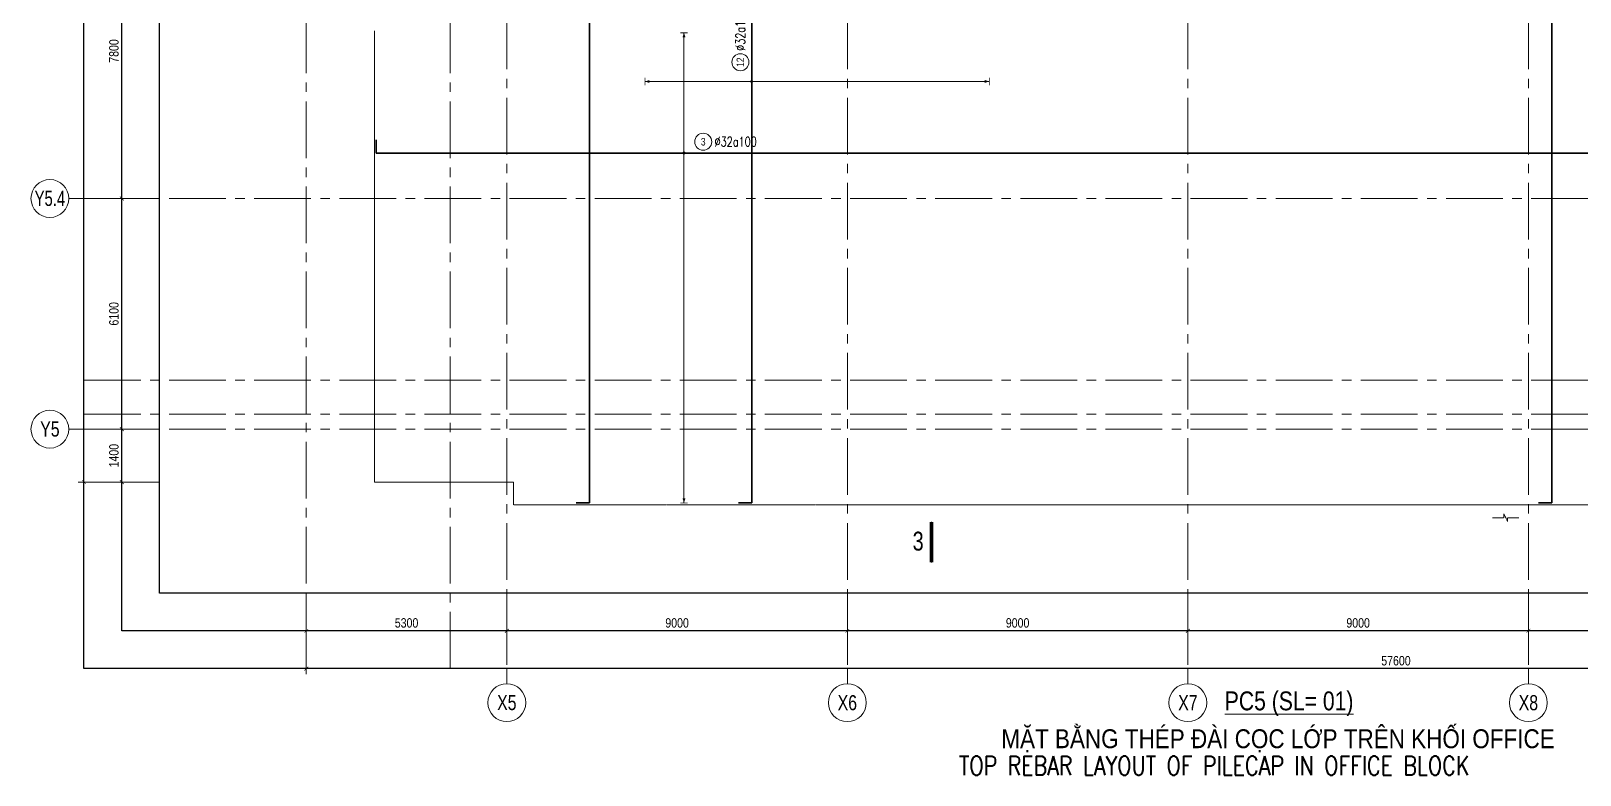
# Model space of a CAD drawing. Header units: millimetres. Extents: x -134772 to 596971, y -129535 to 35703.
# Drawn here: x 167688 to 208629, y -42623 to -22947 of the extents above; entities that cross this region are included whole.
import ezdxf
from ezdxf.enums import TextEntityAlignment as Align

# ---------------------------------------------------------------- set-up
doc = ezdxf.new("R2010")
doc.units = ezdxf.units.MM
doc.header["$MEASUREMENT"] = 0
doc.linetypes.add('HIDDEN', pattern=[0.375, 0.25, -0.125])
doc.linetypes.add('POD_Grid$0$CENTER2', pattern=[1.125, 0.75, -0.125, 0.125, -0.125])
doc.layers.get('Defpoints').update_dxf_attribs({"color": 252})
for name, color, linetype, lineweight in [('NDC_S_ANNO', 7, 'Continuous', 20), ('NDC_S_CONTINUOUS', 3, 'Continuous', 20), ('NDC_S_DIM', 1, 'Continuous', 9), ('NDC_S_ENG TITLE', 3, 'Continuous', 20), ('NDC_S_REBAR', 4, 'Continuous', 35), ('NDC_S_TEXT SYMBOL', 7, 'Continuous', 20), ('NDC_S_VN TEXT', 7, 'Continuous', 9), ('POD_Grid$0$NDC_S_AXIS', 5, 'POD_Grid$0$CENTER2', 13), ('POD_Grid$0$NDC_S_SYMBOL', 1, 'Continuous', 15), ('POD_Grid$0$NDC_S_TEXT SYMBOL', 7, 'Continuous', 20)]:
    doc.layers.add(name, color=color, linetype=linetype, lineweight=lineweight)
doc.styles.add('ARIAL', font='arial.ttf', dxfattribs={"width": 0.8})
doc.styles.add('NDC_ANNO', font='', dxfattribs={"width": 0.8})
doc.styles.add('NDC_ARIAL', font='arial.ttf', dxfattribs={"width": 0.8})
doc.styles.add('NDC_EN TXT', font='romans.shx', dxfattribs={"width": 0.8})
doc.styles.add('NDC_ROMANS', font='romans.shx', dxfattribs={"width": 0.8})
doc.styles.add('POD_Grid$0$NDC_ANNO', font='', dxfattribs={"width": 0.8})
doc.styles.get('NDC_ANNO').set_extended_font_data('Dotum')
doc.styles.get('POD_Grid$0$NDC_ANNO').set_extended_font_data('Dotum')
doc.dimstyles.new('NDC_1-100', dxfattribs={"dimscale": 100, "dimtxt": 2.5, "dimasz": 1, "dimexe": 1.5, "dimexo": 0, "dimgap": 0.8, "dimtad": 1, "dimdec": 0, "dimdsep": 46, "dimtxsty": 'NDC_ARIAL', "dimblk": 'DIMMARK', "dimcen": 49999.938995, "dimdle": 1.5, "dimclrd": 1, "dimclre": 1, "dimclrt": 3, "dimadec": 0, "dimazin": 0, "dimtfac": 1, "dimtdec": 0, "dimtix": 1, "dimtmove": 2, "dimatfit": 3, "dimfxl": 1, "dimarcsym": 0})

# ---------------------------------------------------------------- blocks, each defined once
blk = doc.blocks.new('*U51')
at = {"layer": 'POD_Grid$0$NDC_S_SYMBOL'}
blk.add_line((0, 5), (0, 9), dxfattribs=at)
blk.add_circle((0, 0), 5, dxfattribs=at)
at = {"layer": 'POD_Grid$0$NDC_S_TEXT SYMBOL', "color": 7, "style": 'POD_Grid$0$NDC_ANNO', "width": 0.8}
blk.add_attdef('GRID', text='', height=4, dxfattribs=at).set_placement((0, 0), align=Align.MIDDLE)
blk = doc.blocks.new('*U52')
at = {"layer": 'POD_Grid$0$NDC_S_SYMBOL'}
blk.add_line((5, 0), (9, 0), dxfattribs=at)
blk.add_circle((0, 0), 5, dxfattribs=at)
at = {"layer": 'POD_Grid$0$NDC_S_TEXT SYMBOL', "color": 7, "style": 'POD_Grid$0$NDC_ANNO', "width": 0.8}
blk.add_attdef('GRID', text='', height=4, rotation=270, dxfattribs=at).set_placement((0, 0), align=Align.MIDDLE)
blk = doc.blocks.new('DIMMARK')
at = {"layer": 'NDC_S_DIM', "color": 1}
blk.add_line((-1.5, 0), (1, 0), dxfattribs=at)
at = {"layer": 'NDC_S_DIM', "color": 2, "const_width": 0.15}
blk.add_lwpolyline([(-0.5, -0.5), (0.5, 0.5)], dxfattribs=at)
blk = doc.blocks.new('*D383')
at = {"layer": 'Defpoints', "color": 0, "transparency": 16777216}
for p in [(-13226, 14900), (-11226, 14900), (-11226, -27300)]:
    blk.add_point(p, dxfattribs=at)
at = {"layer": 'NDC_S_DIM', "color": 1, "lineweight": -2, "transparency": 16777216}
for p, q in [((-11226, 14900), (-13376, 14900)), ((-13226, -27200), (-13226, 14800)), ((-11226, -27300), (-13376, -27300))]:
    blk.add_line(p, q, dxfattribs=at)
at = {"layer": 'NDC_S_DIM', "color": 1, "lineweight": -2, "transparency": 16777216, "xscale": 100, "yscale": 100, "zscale": 100}
for p, rotation in [((-13226, 14900), 90), ((-13226, -27300), 270)]:
    blk.add_blockref('DIMMARK', p, dxfattribs=dict(at, rotation=rotation))
at = {"layer": 'NDC_S_DIM', "color": 3, "transparency": 16777216, "insert": (-13434, -6200), "char_height": 250, "attachment_point": 5, "rotation": 90, "style": 'NDC_ARIAL'}
blk.add_mtext('42200', dxfattribs=at)
blk = doc.blocks.new('*D384')
at = {"layer": 'Defpoints', "color": 0, "transparency": 16777216}
for p in [(-12226, -25900), (-11226, -25900), (-11226, -27300)]:
    blk.add_point(p, dxfattribs=at)
at = {"layer": 'NDC_S_DIM', "color": 1, "lineweight": -2, "transparency": 16777216}
for p, q in [((-11226, -25900), (-12376, -25900)), ((-12226, -27200), (-12226, -26000)), ((-11226, -27300), (-12376, -27300))]:
    blk.add_line(p, q, dxfattribs=at)
at = {"layer": 'NDC_S_DIM', "color": 1, "lineweight": -2, "transparency": 16777216, "xscale": 100, "yscale": 100, "zscale": 100}
for p, rotation in [((-12226, -25900), 90), ((-12226, -27300), 270)]:
    blk.add_blockref('DIMMARK', p, dxfattribs=dict(at, rotation=rotation))
at = {"layer": 'NDC_S_DIM', "color": 3, "transparency": 16777216, "insert": (-12434, -26600), "char_height": 250, "attachment_point": 5, "rotation": 90, "style": 'NDC_ARIAL'}
blk.add_mtext('1400', dxfattribs=at)
blk = doc.blocks.new('*D385')
at = {"layer": 'Defpoints', "color": 0, "transparency": 16777216}
for p in [(-12226, -19800), (-11226, -19800), (-11226, -25900)]:
    blk.add_point(p, dxfattribs=at)
at = {"layer": 'NDC_S_DIM', "color": 1, "lineweight": -2, "transparency": 16777216}
for p, q in [((-11226, -19800), (-12376, -19800)), ((-12226, -25800), (-12226, -19900)), ((-11226, -25900), (-12376, -25900))]:
    blk.add_line(p, q, dxfattribs=at)
at = {"layer": 'NDC_S_DIM', "color": 1, "lineweight": -2, "transparency": 16777216, "xscale": 100, "yscale": 100, "zscale": 100}
for p, rotation in [((-12226, -19800), 90), ((-12226, -25900), 270)]:
    blk.add_blockref('DIMMARK', p, dxfattribs=dict(at, rotation=rotation))
at = {"layer": 'NDC_S_DIM', "color": 3, "transparency": 16777216, "insert": (-12434, -22850), "char_height": 250, "attachment_point": 5, "rotation": 90, "style": 'NDC_ARIAL'}
blk.add_mtext('6100', dxfattribs=at)
blk = doc.blocks.new('*D386')
at = {"layer": 'Defpoints', "color": 0, "transparency": 16777216}
for p in [(-12226, -12000), (-11226, -12000), (-11226, -19800)]:
    blk.add_point(p, dxfattribs=at)
at = {"layer": 'NDC_S_DIM', "color": 1, "lineweight": -2, "transparency": 16777216}
for p, q in [((-11226, -12000), (-12376, -12000)), ((-12226, -19700), (-12226, -12100)), ((-11226, -19800), (-12376, -19800))]:
    blk.add_line(p, q, dxfattribs=at)
at = {"layer": 'NDC_S_DIM', "color": 1, "lineweight": -2, "transparency": 16777216, "xscale": 100, "yscale": 100, "zscale": 100}
for p, rotation in [((-12226, -12000), 90), ((-12226, -19800), 270)]:
    blk.add_blockref('DIMMARK', p, dxfattribs=dict(at, rotation=rotation))
at = {"layer": 'NDC_S_DIM', "color": 3, "transparency": 16777216, "insert": (-12434, -15900), "char_height": 250, "attachment_point": 5, "rotation": 90, "style": 'NDC_ARIAL'}
blk.add_mtext('7800', dxfattribs=at)
blk = doc.blocks.new('*D399')
at = {"layer": 'Defpoints', "color": 0, "transparency": 16777216}
for p in [(-7350, -30233), (50250, -30233), (50250, -32233)]:
    blk.add_point(p, dxfattribs=at)
at = {"layer": 'NDC_S_DIM', "color": 1, "lineweight": -2, "transparency": 16777216}
for p, q in [((-7350, -30233), (-7350, -32383)), ((50250, -30233), (50250, -32383)), ((-7250, -32233), (50150, -32233))]:
    blk.add_line(p, q, dxfattribs=at)
at = {"layer": 'NDC_S_DIM', "color": 1, "lineweight": -2, "transparency": 16777216, "xscale": 100, "yscale": 100, "zscale": 100, "rotation": 180}
blk.add_blockref('DIMMARK', (-7350, -32233), dxfattribs=at)
at = {"layer": 'NDC_S_DIM', "color": 1, "lineweight": -2, "transparency": 16777216, "xscale": 100, "yscale": 100, "zscale": 100}
blk.add_blockref('DIMMARK', (50250, -32233), dxfattribs=at)
at = {"layer": 'NDC_S_DIM', "color": 3, "transparency": 16777216, "insert": (21450, -32025), "char_height": 250, "attachment_point": 5, "style": 'NDC_ARIAL'}
blk.add_mtext('57600', dxfattribs=at)
blk = doc.blocks.new('*D400')
at = {"layer": 'Defpoints', "color": 0, "transparency": 16777216}
for p in [(-7350, -30233), (-2050, -30233), (-2050, -31233)]:
    blk.add_point(p, dxfattribs=at)
at = {"layer": 'NDC_S_DIM', "color": 1, "lineweight": -2, "transparency": 16777216}
for p, q in [((-7350, -30233), (-7350, -31383)), ((-2050, -30233), (-2050, -31383)), ((-7250, -31233), (-2150, -31233))]:
    blk.add_line(p, q, dxfattribs=at)
at = {"layer": 'NDC_S_DIM', "color": 1, "lineweight": -2, "transparency": 16777216, "xscale": 100, "yscale": 100, "zscale": 100, "rotation": 180}
blk.add_blockref('DIMMARK', (-7350, -31233), dxfattribs=at)
at = {"layer": 'NDC_S_DIM', "color": 1, "lineweight": -2, "transparency": 16777216, "xscale": 100, "yscale": 100, "zscale": 100}
blk.add_blockref('DIMMARK', (-2050, -31233), dxfattribs=at)
at = {"layer": 'NDC_S_DIM', "color": 3, "transparency": 16777216, "insert": (-4700, -31025), "char_height": 250, "attachment_point": 5, "style": 'NDC_ARIAL'}
blk.add_mtext('5300', dxfattribs=at)
blk = doc.blocks.new('*D401')
at = {"layer": 'Defpoints', "color": 0, "transparency": 16777216}
for p in [(-2050, -30233), (6950, -30233), (6950, -31233)]:
    blk.add_point(p, dxfattribs=at)
at = {"layer": 'NDC_S_DIM', "color": 1, "lineweight": -2, "transparency": 16777216}
for p, q in [((-2050, -30233), (-2050, -31383)), ((6950, -30233), (6950, -31383)), ((-1950, -31233), (6850, -31233))]:
    blk.add_line(p, q, dxfattribs=at)
at = {"layer": 'NDC_S_DIM', "color": 1, "lineweight": -2, "transparency": 16777216, "xscale": 100, "yscale": 100, "zscale": 100, "rotation": 180}
blk.add_blockref('DIMMARK', (-2050, -31233), dxfattribs=at)
at = {"layer": 'NDC_S_DIM', "color": 1, "lineweight": -2, "transparency": 16777216, "xscale": 100, "yscale": 100, "zscale": 100}
blk.add_blockref('DIMMARK', (6950, -31233), dxfattribs=at)
at = {"layer": 'NDC_S_DIM', "color": 3, "transparency": 16777216, "insert": (2450, -31025), "char_height": 250, "attachment_point": 5, "style": 'NDC_ARIAL'}
blk.add_mtext('9000', dxfattribs=at)
blk = doc.blocks.new('*D402')
at = {"layer": 'Defpoints', "color": 0, "transparency": 16777216}
for p in [(6950, -30233), (15950, -30233), (15950, -31233)]:
    blk.add_point(p, dxfattribs=at)
at = {"layer": 'NDC_S_DIM', "color": 1, "lineweight": -2, "transparency": 16777216}
for p, q in [((6950, -30233), (6950, -31383)), ((15950, -30233), (15950, -31383)), ((7050, -31233), (15850, -31233))]:
    blk.add_line(p, q, dxfattribs=at)
at = {"layer": 'NDC_S_DIM', "color": 1, "lineweight": -2, "transparency": 16777216, "xscale": 100, "yscale": 100, "zscale": 100, "rotation": 180}
blk.add_blockref('DIMMARK', (6950, -31233), dxfattribs=at)
at = {"layer": 'NDC_S_DIM', "color": 1, "lineweight": -2, "transparency": 16777216, "xscale": 100, "yscale": 100, "zscale": 100}
blk.add_blockref('DIMMARK', (15950, -31233), dxfattribs=at)
at = {"layer": 'NDC_S_DIM', "color": 3, "transparency": 16777216, "insert": (11450, -31025), "char_height": 250, "attachment_point": 5, "style": 'NDC_ARIAL'}
blk.add_mtext('9000', dxfattribs=at)
blk = doc.blocks.new('*D403')
at = {"layer": 'Defpoints', "color": 0, "transparency": 16777216}
for p in [(15950, -30233), (24950, -30233), (24950, -31233)]:
    blk.add_point(p, dxfattribs=at)
at = {"layer": 'NDC_S_DIM', "color": 1, "lineweight": -2, "transparency": 16777216}
for p, q in [((15950, -30233), (15950, -31383)), ((24950, -30233), (24950, -31383)), ((16050, -31233), (24850, -31233))]:
    blk.add_line(p, q, dxfattribs=at)
at = {"layer": 'NDC_S_DIM', "color": 1, "lineweight": -2, "transparency": 16777216, "xscale": 100, "yscale": 100, "zscale": 100, "rotation": 180}
blk.add_blockref('DIMMARK', (15950, -31233), dxfattribs=at)
at = {"layer": 'NDC_S_DIM', "color": 1, "lineweight": -2, "transparency": 16777216, "xscale": 100, "yscale": 100, "zscale": 100}
blk.add_blockref('DIMMARK', (24950, -31233), dxfattribs=at)
at = {"layer": 'NDC_S_DIM', "color": 3, "transparency": 16777216, "insert": (20450, -31025), "char_height": 250, "attachment_point": 5, "style": 'NDC_ARIAL'}
blk.add_mtext('9000', dxfattribs=at)
blk = doc.blocks.new('*D404')
at = {"layer": 'Defpoints', "color": 0, "transparency": 16777216}
for p in [(24950, -30233), (33950, -30233), (33950, -31233)]:
    blk.add_point(p, dxfattribs=at)
at = {"layer": 'NDC_S_DIM', "color": 1, "lineweight": -2, "transparency": 16777216}
for p, q in [((24950, -30233), (24950, -31383)), ((33950, -30233), (33950, -31383)), ((25050, -31233), (33850, -31233))]:
    blk.add_line(p, q, dxfattribs=at)
at = {"layer": 'NDC_S_DIM', "color": 1, "lineweight": -2, "transparency": 16777216, "xscale": 100, "yscale": 100, "zscale": 100, "rotation": 180}
blk.add_blockref('DIMMARK', (24950, -31233), dxfattribs=at)
at = {"layer": 'NDC_S_DIM', "color": 1, "lineweight": -2, "transparency": 16777216, "xscale": 100, "yscale": 100, "zscale": 100}
blk.add_blockref('DIMMARK', (33950, -31233), dxfattribs=at)
at = {"layer": 'NDC_S_DIM', "color": 3, "transparency": 16777216, "insert": (29450, -31025), "char_height": 250, "attachment_point": 5, "style": 'NDC_ARIAL'}
blk.add_mtext('9000', dxfattribs=at)
blk = doc.blocks.new('*U274')
at = {"layer": 'NDC_S_ANNO', "linetype": 'ByBlock', "lineweight": -2}
blk.add_line((0, 4.36), (0, -1), dxfattribs=at)
at = {"layer": 'NDC_S_ANNO', "ltscale": 0.005, "const_width": 0.5}
blk.add_lwpolyline([(0, -1), (0, 4.36)], dxfattribs=at)
at = {"layer": 'NDC_S_TEXT SYMBOL', "linetype": 'ByBlock', "lineweight": -2, "style": 'NDC_ANNO', "width": 0.8}
blk.add_attdef('DETAIL', text='', height=2.5, dxfattribs=at).set_placement((-1.05, 1.82), align=Align.MIDDLE_RIGHT)
blk = doc.blocks.new('*U1022')
h = blk.add_hatch(color=6)
edge = h.paths.add_edge_path()
edge.add_arc((-2.99, 0), 0.3, 0, 360)
at = {"ltscale": 500}
for p, q in [((-84.31, 0), (-84.31, 3.5)), ((0, 0), (-84.31, 0)), ((0, 0), (434.19, 0))]:
    blk.add_line(p, q, dxfattribs=at)
at = {"layer": 'NDC_S_DIM', "color": 8}
for q in [(-2.99, 31.79), (-2.99, -92.51)]:
    blk.add_line((-2.99, 0), q, dxfattribs=at)
for points in [[(-3.99, 31.79, 0.2, 0.2, 0), (-1.99, 31.79, 0, 0, 0)], [(-3.99, -92.51, 0.2, 0.2, 0), (-1.99, -92.51, 0, 0, 0)]]:
    blk.add_lwpolyline(points, format="xyseb", dxfattribs=at)
at = {"layer": 'NDC_S_DIM'}
blk.add_circle((2.1, 3), 2.25, dxfattribs=at)
at = {"layer": 'NDC_S_DIM', "color": 6}
blk.add_circle((-2.99, 0), 0.3, dxfattribs=at)
at = {"layer": 'NDC_S_DIM', "color": 8}
for points in [[(-3.39, 30.59), (-2.99, 31.79), (-2.59, 30.59)], [(-3.39, -91.31), (-2.99, -92.51), (-2.59, -91.31)]]:
    blk.add_solid(points, dxfattribs=at)
at = {"layer": 'NDC_S_VN TEXT', "color": 3, "style": 'NDC_EN TXT', "width": 0.75}
blk.add_attdef('DKT', (5.1, 1.75), '', height=2.5, dxfattribs=at)
at = {"layer": 'NDC_S_VN TEXT', "style": 'ARIAL', "width": 0.8}
blk.add_attdef('KHT', text='', height=2, dxfattribs=at).set_placement((2.1, 3), align=Align.MIDDLE_CENTER)
blk = doc.blocks.new('*U1024')
h = blk.add_hatch(color=6)
edge = h.paths.add_edge_path()
edge.add_arc((-2.99, 0), 0.3, 0, 360)
at = {"ltscale": 500}
for p, q in [((-194.5, 0), (-194.5, 3.5)), ((0, 0), (-194.5, 0)), ((0, 0), (232.5, 0)), ((232.5, 0), (232.5, 3.5))]:
    blk.add_line(p, q, dxfattribs=at)
at = {"layer": 'NDC_S_DIM', "color": 8}
for q in [(-2.99, 50.85), (-2.99, -13.64)]:
    blk.add_line((-2.99, 0), q, dxfattribs=at)
for points in [[(-3.99, 50.85, 0.2, 0.2, 0), (-1.99, 50.85, 0, 0, 0)], [(-3.99, -13.64, 0.2, 0.2, 0), (-1.99, -13.64, 0, 0, 0)]]:
    blk.add_lwpolyline(points, format="xyseb", dxfattribs=at)
at = {"layer": 'NDC_S_DIM'}
blk.add_circle((2.1, 3), 2.25, dxfattribs=at)
at = {"layer": 'NDC_S_DIM', "color": 6}
blk.add_circle((-2.99, 0), 0.3, dxfattribs=at)
at = {"layer": 'NDC_S_DIM', "color": 8}
for points in [[(-3.39, 49.65), (-2.99, 50.85), (-2.59, 49.65)], [(-3.39, -12.44), (-2.99, -13.64), (-2.59, -12.44)]]:
    blk.add_solid(points, dxfattribs=at)
at = {"layer": 'NDC_S_VN TEXT', "color": 3, "style": 'NDC_EN TXT', "width": 0.75}
blk.add_attdef('DKT', (5.1, 1.75), '', height=2.5, dxfattribs=at)
at = {"layer": 'NDC_S_VN TEXT', "style": 'ARIAL', "width": 0.8}
blk.add_attdef('KHT', text='', height=2, dxfattribs=at).set_placement((2.1, 3), align=Align.MIDDLE_CENTER)
blk = doc.blocks.new('*U1031')
h = blk.add_hatch(color=6)
edge = h.paths.add_edge_path()
edge.add_arc((-2.99, 0), 0.3, 0, 360)
at = {"ltscale": 500}
for p, q in [((-194.5, 0), (-194.5, 3.5)), ((0, 0), (-194.5, 0)), ((0, 0), (232.5, 0)), ((232.5, 0), (232.5, 3.5))]:
    blk.add_line(p, q, dxfattribs=at)
at = {"layer": 'NDC_S_DIM', "color": 8}
for q in [(-2.99, 147.69), (-2.99, -203.31)]:
    blk.add_line((-2.99, 0), q, dxfattribs=at)
for points in [[(-3.99, 147.69, 0.2, 0.2, 0), (-1.99, 147.69, 0, 0, 0)], [(-3.99, -203.31, 0.2, 0.2, 0), (-1.99, -203.31, 0, 0, 0)]]:
    blk.add_lwpolyline(points, format="xyseb", dxfattribs=at)
at = {"layer": 'NDC_S_DIM'}
blk.add_circle((2.1, 3), 2.25, dxfattribs=at)
at = {"layer": 'NDC_S_DIM', "color": 6}
blk.add_circle((-2.99, 0), 0.3, dxfattribs=at)
at = {"layer": 'NDC_S_DIM', "color": 8}
for points in [[(-3.39, 146.49), (-2.99, 147.69), (-2.59, 146.49)], [(-3.39, -202.11), (-2.99, -203.31), (-2.59, -202.11)]]:
    blk.add_solid(points, dxfattribs=at)
at = {"layer": 'NDC_S_VN TEXT', "color": 3, "style": 'NDC_EN TXT', "width": 0.75}
blk.add_attdef('DKT', (5.1, 1.75), '', height=2.5, dxfattribs=at)
at = {"layer": 'NDC_S_VN TEXT', "style": 'ARIAL', "width": 0.8}
blk.add_attdef('KHT', text='', height=2, dxfattribs=at).set_placement((2.1, 3), align=Align.MIDDLE_CENTER)
blk = doc.blocks.new('*U1032')
h = blk.add_hatch(color=6)
edge = h.paths.add_edge_path()
edge.add_arc((-2.99, 0), 0.3, 0, 360)
at = {"ltscale": 500}
for p, q in [((-114.43, 0), (-114.43, 3.5)), ((0, 0), (-114.43, 0)), ((0, 0), (44.77, 0)), ((44.77, 0), (44.77, 3.5))]:
    blk.add_line(p, q, dxfattribs=at)
at = {"layer": 'NDC_S_DIM', "color": 8}
for q in [(-2.99, 28.23), (-2.99, -62.77)]:
    blk.add_line((-2.99, 0), q, dxfattribs=at)
for points in [[(-3.99, 28.23, 0.2, 0.2, 0), (-1.99, 28.23, 0, 0, 0)], [(-3.99, -62.77, 0.2, 0.2, 0), (-1.99, -62.77, 0, 0, 0)]]:
    blk.add_lwpolyline(points, format="xyseb", dxfattribs=at)
at = {"layer": 'NDC_S_DIM'}
blk.add_circle((2.1, 3), 2.25, dxfattribs=at)
at = {"layer": 'NDC_S_DIM', "color": 6}
blk.add_circle((-2.99, 0), 0.3, dxfattribs=at)
at = {"layer": 'NDC_S_DIM', "color": 8}
for points in [[(-3.39, 27.03), (-2.99, 28.23), (-2.59, 27.03)], [(-3.39, -61.57), (-2.99, -62.77), (-2.59, -61.57)]]:
    blk.add_solid(points, dxfattribs=at)
at = {"layer": 'NDC_S_VN TEXT', "color": 3, "style": 'NDC_EN TXT', "width": 0.75}
blk.add_attdef('DKT', (5.1, 1.75), '', height=2.5, dxfattribs=at)
at = {"layer": 'NDC_S_VN TEXT', "style": 'ARIAL', "width": 0.8}
blk.add_attdef('KHT', text='', height=2, dxfattribs=at).set_placement((2.1, 3), align=Align.MIDDLE_CENTER)
blk = doc.blocks.new('luoi truc office')
at = {"layer": 'Defpoints'}
for points in [[(-13226.4, 18600), (53438.9, 18600), (53438.9, -32232.8), (-13226.4, -32232.8)], [(-12226.4, 17600), (52438.9, 17600), (52438.9, -31232.8), (-12226.4, -31232.8)], [(-11226.4, 16600), (51438.9, 16600), (51438.9, -30232.8), (-11226.4, -30232.8)]]:
    blk.add_lwpolyline(points, close=True, dxfattribs=at)
at = {"layer": 'POD_Grid$0$NDC_S_AXIS', "ltscale": 2000}
for p, q in [((-7350, -32232.8), (-7350, 18600)), ((-3550, -32232.8), (-3550, 18600)), ((-2050, -32134.4), (-2050, 18600)), ((6950, -32134.4), (6950, 18600)), ((15950, -32134.4), (15950, 18600)), ((24950, -32134.4), (24950, 18600)), ((-13226.4, -19800), (51407.7, -19800)), ((-13226.4, -24600), (51407.7, -24600)), ((-13226.4, -25500), (51407.7, -25500)), ((-13226.4, -25900), (53438.9, -25900))]:
    blk.add_line(p, q, dxfattribs=at)
at = {"layer": 'POD_Grid$0$NDC_S_AXIS'}
ref = blk.add_blockref('*U52', (-14126.4, -19800), dxfattribs=dict(at, xscale=100, yscale=100, zscale=100))
ref.add_attrib('GRID', 'Y5.4', dxfattribs={"layer": 'POD_Grid$0$NDC_S_TEXT SYMBOL', "color": 7, "height": 400, "style": 'POD_Grid$0$NDC_ANNO', "width": 0.75}).set_placement((-14126.4, -19800), align=Align.MIDDLE)
ref = blk.add_blockref('*U52', (-14126.4, -25900), dxfattribs=dict(at, xscale=100, yscale=100, zscale=100))
ref.add_attrib('GRID', 'Y5', dxfattribs={"layer": 'POD_Grid$0$NDC_S_TEXT SYMBOL', "color": 7, "height": 400, "style": 'POD_Grid$0$NDC_ANNO', "width": 0.8}).set_placement((-14126.4, -25900), align=Align.MIDDLE)
at = {"layer": 'POD_Grid$0$NDC_S_AXIS', "xscale": 100, "yscale": 100, "zscale": 100}
for p, values in [((-2050, -33132.8), {'GRID': 'X5'}), ((6950, -33132.8), {'GRID': 'X6'}), ((15950, -33132.8), {'GRID': 'X7'}), ((24950, -33132.8), {'GRID': 'X8'})]:
    blk.add_blockref('*U51', p, dxfattribs=at).add_auto_attribs(values)
at = {"layer": 'NDC_S_DIM'}
for base, p1, p2, picture, middle in [((-13226.4, 14900), (-11226.4, -27300), (-11226.4, 14900), '*D383', (-13434, -6200)), ((-12226.4, -12000), (-11226.4, -19800), (-11226.4, -12000), '*D386', (-12434, -15900)), ((-12226.4, -19800), (-11226.4, -25900), (-11226.4, -19800), '*D385', (-12434, -22850)), ((-12226.4, -25900), (-11226.4, -27300), (-11226.4, -25900), '*D384', (-12434, -26600))]:
    dim = blk.add_linear_dim(base=base, p1=p1, p2=p2, angle=90, dimstyle='NDC_1-100', dxfattribs=at)
    dim.commit()
    dim.dimension.update_dxf_attribs({"geometry": picture, "text_midpoint": middle})
for base, p1, p2, picture, middle in [((50250, -32232.8), (-7350, -30232.8), (50250, -30232.8), '*D399', (21450, -32025.1)), ((-2050, -31232.8), (-7350, -30232.8), (-2050, -30232.8), '*D400', (-4700, -31025.1)), ((6950, -31232.8), (-2050, -30232.8), (6950, -30232.8), '*D401', (2450, -31025.1)), ((15950, -31232.8), (6950, -30232.8), (15950, -30232.8), '*D402', (11450, -31025.1)), ((24950, -31232.8), (15950, -30232.8), (24950, -30232.8), '*D403', (20450, -31025.1)), ((33950, -31232.8), (24950, -30232.8), (33950, -30232.8), '*D404', (29450, -31025.1))]:
    dim = blk.add_linear_dim(base=base, p1=p1, p2=p2, dimstyle='NDC_1-100', dxfattribs=at)
    dim.commit()
    dim.dimension.update_dxf_attribs({"geometry": picture, "text_midpoint": middle})

msp = doc.modelspace()

# ---------------------------------------------------------------- linework, layer by layer
at = {"layer": 'NDC_S_CONTINUOUS', "linetype": 'HIDDEN'}
msp.add_lwpolyline([(176764.8, -22947.3), (176764.8, -34877.1), (180439.8, -34877.1), (180439.9, -35477.1), (180939.9, -35477.1), (180939.8, -35477.1), (183989.8, -35477.1), (183989.8, -35477.1), (184489.8, -35477.1), (184489.8, -35477.1), (188414.8, -35477.1), (188414.8, -35477.1), (188914.8, -35477.1), (188914.8, -35477.1), (198014.8, -35477.1), (198014.8, -35477.1), (198514.8, -35477.1), (198514.8, -35477.1), (206414.8, -35477.1), (206414.8, -35477.1), (206914.8, -35477.1), (206914.8, -35477.1), (228714.8, -35477.1)], dxfattribs=at)
at = {"layer": 'NDC_S_DIM', "linetype": 'HIDDEN'}
msp.add_lwpolyline([(206314.8, -35817.7), (206614.8, -35817.7), (206614.8, -35717.7), (206714.8, -35917.7), (206714.8, -35817.7), (207014.8, -35817.7)], dxfattribs=at)

# ---------------------------------------------------------------- block references
at = {"layer": 'NDC_S_DIM'}
msp.add_blockref('luoi truc office', (182314.8, -7577.1), dxfattribs=at)
at = {"layer": 'NDC_S_REBAR', "xscale": 100, "yscale": 100, "zscale": 100, "rotation": 90}
for name, p, values in [('*U1024', (182450, -15976.7), {'KHT': '7', 'DKT': '%%C32a100'}), ('*U1031', (207883.5, -15976.7), {'KHT': '7', 'DKT': '%%C32a100'}), ('*U1032', (186737.5, -23984), {'KHT': '12', 'DKT': '%%C32a100'})]:
    msp.add_blockref(name, p, dxfattribs=at).add_auto_attribs(values)
at = {"layer": 'NDC_S_REBAR', "xscale": 100, "yscale": 100, "zscale": 100}
msp.add_blockref('*U1022', (185246.2, -26176.1), dxfattribs=at).add_auto_attribs({'KHT': '3', 'DKT': '%%C32a100'})
at = {"layer": 'NDC_S_VN TEXT', "xscale": 200, "yscale": 200, "zscale": 200}
msp.add_blockref('*U274', (191491.8, -36802.1), dxfattribs=at).add_auto_attribs({'DETAIL': '3'})

# ---------------------------------------------------------------- texts
at = {"layer": 'NDC_S_ENG TITLE', "style": 'NDC_ROMANS', "width": 0.8}
msp.add_text('TOP REBAR LAYOUT OF PILECAP IN OFFICE BLOCK', height=500, dxfattribs=at).set_placement((192216.1, -42373.3), align=Align.MIDDLE_LEFT)
at = {"layer": 'NDC_S_VN TEXT', "linetype": 'ByBlock', "style": 'ARIAL', "width": 0.8}
msp.add_text('%%UPC5 (SL= 01)', height=500, dxfattribs=at).set_placement((200940.1, -40912.4), align=Align.CENTER)
at = {"layer": 'NDC_S_VN TEXT', "style": 'NDC_ARIAL', "width": 0.85}
msp.add_text('MẶT BẰNG THÉP ĐÀI CỌC LỚP TRÊN KHỐI OFFICE', height=500, dxfattribs=at).set_placement((200647.1, -41663.1), align=Align.MIDDLE_CENTER)

doc.saveas('drawing.dxf')
